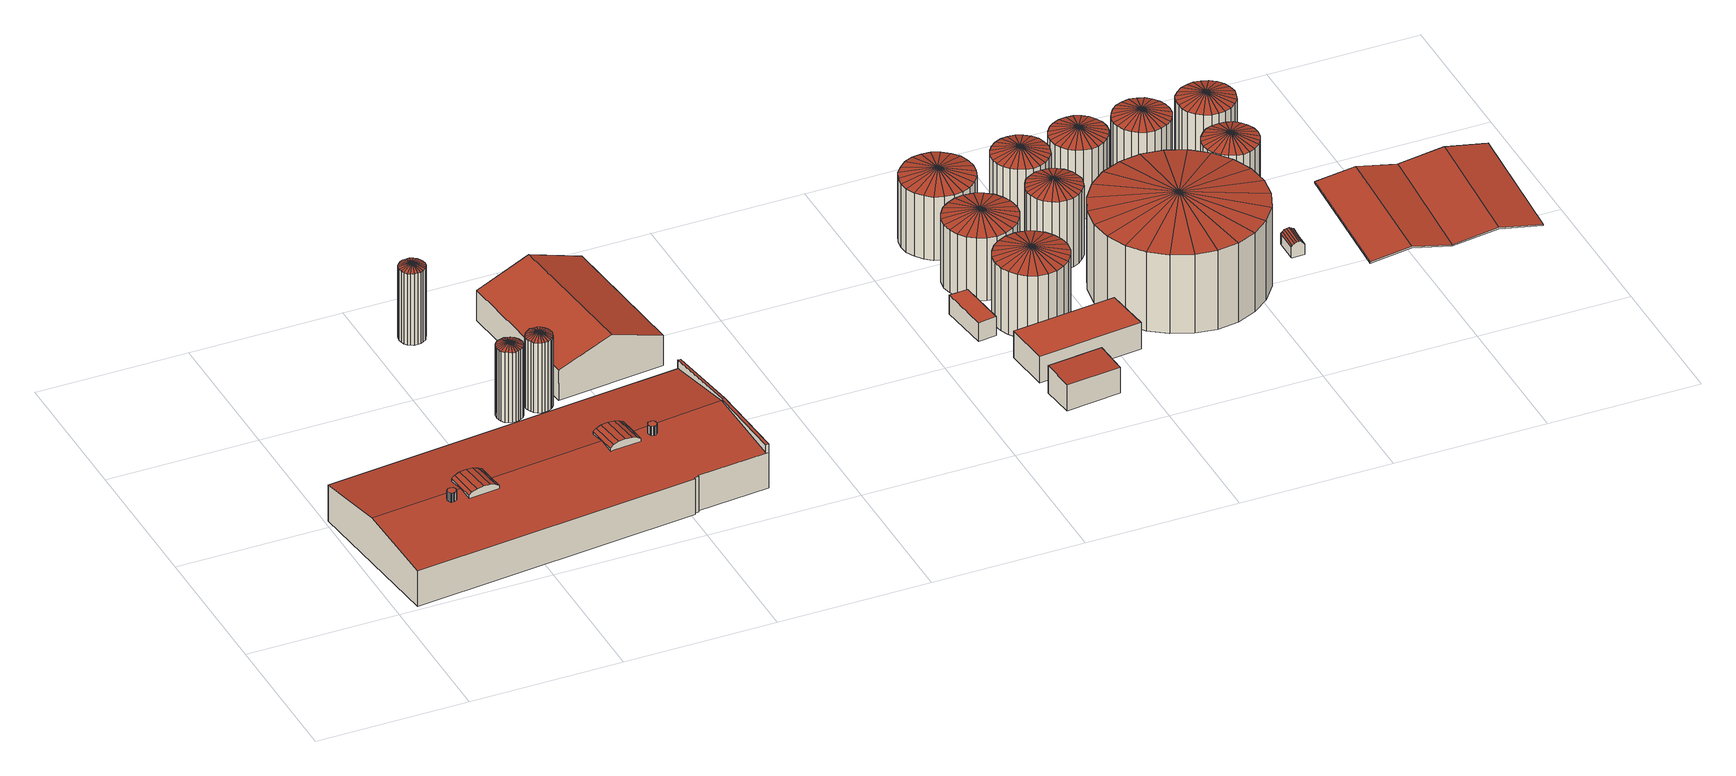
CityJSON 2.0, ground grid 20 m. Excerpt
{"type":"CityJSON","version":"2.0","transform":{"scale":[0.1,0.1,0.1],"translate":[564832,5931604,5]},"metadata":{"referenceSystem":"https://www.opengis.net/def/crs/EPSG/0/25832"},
"CityObjects":{
"building1":{"type":"Building","attributes":{"Grundfläche 2D":1005.86,"Grundhöhe NN":5.45},"children":["building1-1","building1-2","building1-3"],"geometry":[{"type":"Solid","lod":"3","boundaries":[[[[0,1,2,3,4]],[[5,6,2,1]],[[7,8,6,5]],[[9,10,8,7]],[[11,12,10,9]],[[13,14,11]],[[14,12,11]],[[15,12,14]],[[16,17,18,19,20]],[[21,22,18,17]],[[23,24,22,21]],[[25,26,24,23]],[[27,28,26,25]],[[29,30,27]],[[30,28,27]],[[31,28,30]],[[32,33,34,35,36,37,38,39,40,41,42,43,44,45,46,47,48,49,50]],[[51,52,53,46,45,54,55,56,41,40,39,57,58,59,50,49]],[[3,54,45,44,0,4]],[[0,44,43,42,13,11,9,7,5,1]],[[13,42,41,56,15,14]],[[6,8,10,12,15,56,55,54,3,2]],[[49,48,16,20,19,51]],[[27,25,23,21,17,16,48,47,29]],[[46,53,31,30,29,47]],[[22,24,26,28,31,53,52,51,19,18]],[[60,33,32,61]],[[62,34,33,60]],[[63,35,34,62]],[[64,36,35,63]],[[65,38,37,36,64]],[[66,67,57,39,38,65]],[[68,69,59,58,57,67]],[[69,61,32,50,59]],[[61,69,68,67,66,65,64,63,62,60]]]],"semantics":{"surfaces":[{"type":"RoofSurface"},{"type":"WallSurface"},{"type":"GroundSurface"}],"values":[[0,0,0,0,0,0,0,0,0,0,0,0,0,0,0,0,0,0,1,1,1,1,1,1,1,1,1,1,1,1,1,1,1,1,2]]}}]},
"building1-1":{"type":"BuildingInstallation","attributes":{"relationToConstruction":"outside"},"parents":["building1"],"geometry":[{"type":"MultiSurface","lod":"3","boundaries":[[[70,71,72,73]],[[74,75,71,70,76]],[[40,77,37,74,76,70,73,58]],[[74,37,38,75]],[[75,38,39,57,72,71]],[[72,57,58,73]]],"semantics":{"surfaces":[{"type":"RoofSurface"},{"type":"WallSurface"}],"values":[0,0,1,1,1,1]}}]},
"building1-2":{"type":"BuildingInstallation","attributes":{"relationToConstruction":"outside"},"parents":["building1"],"geometry":[{"type":"MultiSurface","lod":"3","boundaries":[[[78,79,80,81,82,83,84,85,86,87,88,89,90,91,92,93,94,95,96,97,98,99,100,101,102]],[[103,84,83,104]],[[105,85,84,103]],[[106,86,85,105]],[[107,87,86,106]],[[108,88,87,107]],[[109,89,88,108]],[[110,90,89,109]],[[111,91,90,110]],[[112,92,91,111]],[[113,93,92,112]],[[114,94,93,113]],[[115,95,94,114]],[[116,96,95,115]],[[117,97,96,116]],[[118,98,97,117]],[[119,99,98,118]],[[120,100,99,119]],[[121,101,100,120]],[[122,102,101,121]],[[123,78,102,122]],[[124,79,78,123]],[[125,80,79,124]],[[126,81,80,125]],[[127,82,81,126]],[[104,83,82,127]]],"semantics":{"surfaces":[{"type":"RoofSurface"},{"type":"WallSurface"}],"values":[0,1,1,1,1,1,1,1,1,1,1,1,1,1,1,1,1,1,1,1,1,1,1,1,1,1]}}]},
"building1-3":{"type":"BuildingInstallation","attributes":{"relationToConstruction":"outside"},"parents":["building1"],"geometry":[{"type":"MultiSurface","lod":"3","boundaries":[[[128,129,130,131,132,133,134,135,136,137,138,139,140,141,142,143,144,145,146,147,148,149,150,151,152]],[[153,133,132,154]],[[155,131,130,156]],[[154,132,131,155]],[[157,134,133,153]],[[158,135,134,157]],[[159,136,135,158]],[[160,137,136,159]],[[161,138,137,160]],[[162,139,138,161]],[[163,140,139,162]],[[164,141,140,163]],[[165,142,141,164]],[[166,143,142,165]],[[167,144,143,166]],[[168,145,144,167]],[[169,146,145,168]],[[170,147,146,169]],[[171,148,147,170]],[[172,149,148,171]],[[173,150,149,172]],[[174,151,150,173]],[[175,152,151,174]],[[176,128,152,175]],[[177,129,128,176]],[[156,130,129,177]]],"semantics":{"surfaces":[{"type":"RoofSurface"},{"type":"WallSurface"}],"values":[0,1,1,1,1,1,1,1,1,1,1,1,1,1,1,1,1,1,1,1,1,1,1,1,1,1]}}]},
"building2":{"type":"Building","attributes":{"Grundfläche 2D":8.77,"Grundhöhe NN":5.29},"geometry":[{"type":"Solid","lod":"3","boundaries":[[[[178,179,180]],[[180,179,181]],[[182,179,178]],[[183,179,182]],[[184,179,183]],[[185,179,184]],[[186,179,185]],[[187,179,186]],[[188,179,187]],[[189,179,188]],[[190,179,189]],[[191,179,190]],[[192,179,191]],[[193,179,192]],[[194,179,193]],[[195,179,194]],[[196,179,195]],[[197,179,196]],[[198,179,197]],[[199,179,198]],[[200,179,199]],[[201,179,200]],[[202,179,201]],[[181,179,202]],[[180,203,204,178]],[[178,204,205,182]],[[182,205,206,183]],[[183,206,207,184]],[[184,207,208,185]],[[185,208,209,186]],[[186,209,210,187]],[[187,210,211,188]],[[188,211,212,189]],[[189,212,213,190]],[[190,213,214,191]],[[191,214,215,192]],[[192,215,216,193]],[[193,216,217,194]],[[194,217,218,195]],[[195,218,219,196]],[[196,219,220,197]],[[197,220,221,198]],[[181,222,203,180]],[[198,221,223,199]],[[199,223,224,200]],[[200,224,225,201]],[[201,225,226,202]],[[202,226,222,181]],[[221,220,219,218,217,216,215,214,213,212,211,210,209,208,207,206,205,204,203,222,226,225,224,223]]]],"semantics":{"surfaces":[{"type":"RoofSurface"},{"type":"WallSurface"},{"type":"GroundSurface"}],"values":[[0,0,0,0,0,0,0,0,0,0,0,0,0,0,0,0,0,0,0,0,0,0,0,0,1,1,1,1,1,1,1,1,1,1,1,1,1,1,1,1,1,1,1,1,1,1,1,1,2]]}}]},
"building3":{"type":"Building","attributes":{"Grundfläche 2D":8.77,"Grundhöhe NN":5.19},"geometry":[{"type":"Solid","lod":"3","boundaries":[[[[227,228,229]],[[229,228,230]],[[231,228,227]],[[232,228,231]],[[233,228,232]],[[234,228,233]],[[235,228,234]],[[236,228,235]],[[237,228,236]],[[238,228,237]],[[239,228,238]],[[240,228,239]],[[241,228,240]],[[242,228,241]],[[243,228,242]],[[244,228,243]],[[245,228,244]],[[246,228,245]],[[247,228,246]],[[248,228,247]],[[249,228,248]],[[250,228,249]],[[251,228,250]],[[230,228,251]],[[229,252,253,227]],[[227,253,254,231]],[[231,254,255,232]],[[232,255,256,233]],[[233,256,257,234]],[[234,257,258,235]],[[235,258,259,236]],[[236,259,260,237]],[[237,260,261,238]],[[238,261,262,239]],[[239,262,263,240]],[[240,263,264,241]],[[241,264,265,242]],[[242,265,266,243]],[[243,266,267,244]],[[244,267,268,245]],[[245,268,269,246]],[[246,269,270,247]],[[247,270,271,248]],[[230,272,252,229]],[[248,271,273,249]],[[249,273,274,250]],[[250,274,275,251]],[[251,275,272,230]],[[268,267,266,265,264,263,262,261,260,259,258,257,256,255,254,253,252,272,275,274,273,271,270,269]]]],"semantics":{"surfaces":[{"type":"RoofSurface"},{"type":"WallSurface"},{"type":"GroundSurface"}],"values":[[0,0,0,0,0,0,0,0,0,0,0,0,0,0,0,0,0,0,0,0,0,0,0,0,1,1,1,1,1,1,1,1,1,1,1,1,1,1,1,1,1,1,1,1,1,1,1,1,2]]}}]},
"building4":{"type":"Building","attributes":{"Grundfläche 2D":8.77,"Grundhöhe NN":5.29},"geometry":[{"type":"Solid","lod":"3","boundaries":[[[[276,277,278]],[[278,277,279]],[[280,277,276]],[[281,277,280]],[[282,277,281]],[[283,277,282]],[[284,277,283]],[[285,277,284]],[[286,277,285]],[[287,277,286]],[[288,277,287]],[[289,277,288]],[[290,277,289]],[[291,277,290]],[[292,277,291]],[[293,277,292]],[[294,277,293]],[[295,277,294]],[[296,277,295]],[[297,277,296]],[[298,277,297]],[[299,277,298]],[[300,277,299]],[[279,277,300]],[[278,301,302,276]],[[276,302,303,280]],[[280,303,304,281]],[[281,304,305,282]],[[282,305,306,283]],[[283,306,307,284]],[[284,307,308,285]],[[285,308,309,286]],[[286,309,310,287]],[[287,310,311,288]],[[288,311,312,289]],[[289,312,313,290]],[[290,313,314,291]],[[291,314,315,292]],[[292,315,316,293]],[[293,316,317,294]],[[294,317,318,295]],[[295,318,319,296]],[[296,319,320,297]],[[279,321,301,278]],[[297,320,322,298]],[[298,322,323,299]],[[299,323,324,300]],[[300,324,321,279]],[[317,316,315,314,313,312,311,310,309,308,307,306,305,304,303,302,301,321,324,323,322,320,319,318]]]],"semantics":{"surfaces":[{"type":"RoofSurface"},{"type":"WallSurface"},{"type":"GroundSurface"}],"values":[[0,0,0,0,0,0,0,0,0,0,0,0,0,0,0,0,0,0,0,0,0,0,0,0,1,1,1,1,1,1,1,1,1,1,1,1,1,1,1,1,1,1,1,1,1,1,1,1,2]]}}]},
"building5":{"type":"Building","attributes":{"Grundfläche 2D":276.28,"Grundhöhe NN":5.29},"geometry":[{"type":"Solid","lod":"3","boundaries":[[[[325,326,327,328]],[[329,330,327,326]],[[331,325,328,332]],[[333,329,326,325,331]],[[334,330,329,333]],[[334,332,328,327,330]],[[334,333,331,332]]]],"semantics":{"surfaces":[{"type":"RoofSurface"},{"type":"WallSurface"},{"type":"GroundSurface"}],"values":[[0,0,1,1,1,1,2]]}}]},
"building6":{"type":"Building","attributes":{"Grundfläche 2D":16.4,"Grundhöhe NN":5.57},"geometry":[{"type":"Solid","lod":"3","boundaries":[[[[335,336,337,338]],[[338,339,340,335]],[[335,340,341,336]],[[336,341,342,337]],[[337,342,339,338]],[[339,342,341,340]]]],"semantics":{"surfaces":[{"type":"RoofSurface"},{"type":"WallSurface"},{"type":"GroundSurface"}],"values":[[0,1,1,1,1,2]]}}]},
"building7":{"type":"Building","attributes":{"Grundfläche 2D":32.62,"Grundhöhe NN":5.54},"geometry":[{"type":"Solid","lod":"3","boundaries":[[[[343,344,345,346]],[[346,347,348,343]],[[343,348,349,344]],[[344,349,350,345]],[[345,350,347,346]],[[347,350,349,348]]]],"semantics":{"surfaces":[{"type":"RoofSurface"},{"type":"WallSurface"},{"type":"GroundSurface"}],"values":[[0,1,1,1,1,2]]}}]},
"building8":{"type":"Building","attributes":{"Grundfläche 2D":84.61,"Grundhöhe NN":5.61},"geometry":[{"type":"Solid","lod":"3","boundaries":[[[[351,352,353,354]],[[354,355,356,351]],[[351,356,357,352]],[[352,357,358,353]],[[353,358,355,354]],[[355,358,357,356]]]],"semantics":{"surfaces":[{"type":"RoofSurface"},{"type":"WallSurface"},{"type":"GroundSurface"}],"values":[[0,1,1,1,1,2]]}}]},
"building9":{"type":"Building","attributes":{"Grundfläche 2D":68.83,"Grundhöhe NN":5.59},"geometry":[{"type":"Solid","lod":"3","boundaries":[[[[359,360,361]],[[361,360,362]],[[363,360,359]],[[364,360,363]],[[365,360,364]],[[366,360,365]],[[367,360,366]],[[368,360,367]],[[369,360,368]],[[370,360,369]],[[371,360,370]],[[372,360,371]],[[373,360,372]],[[374,360,373]],[[375,360,374]],[[376,360,375]],[[377,360,376]],[[378,360,377]],[[379,360,378]],[[380,360,379]],[[381,360,380]],[[382,360,381]],[[383,360,382]],[[362,360,383]],[[361,384,385,359]],[[359,385,386,363]],[[363,386,387,364]],[[364,387,388,365]],[[365,388,389,366]],[[366,389,390,367]],[[367,390,391,368]],[[368,391,392,369]],[[369,392,393,370]],[[370,393,394,371]],[[371,394,395,372]],[[372,395,396,373]],[[373,396,397,374]],[[374,397,398,375]],[[375,398,399,376]],[[376,399,400,377]],[[377,400,401,378]],[[378,401,402,379]],[[379,402,403,380]],[[380,403,404,381]],[[381,404,405,382]],[[382,405,406,383]],[[362,407,384,361]],[[383,406,407,362]],[[404,403,402,401,400,399,398,397,396,395,394,393,392,391,390,389,388,387,386,385,384,407,406,405]]]],"semantics":{"surfaces":[{"type":"RoofSurface"},{"type":"WallSurface"},{"type":"GroundSurface"}],"values":[[0,0,0,0,0,0,0,0,0,0,0,0,0,0,0,0,0,0,0,0,0,0,0,0,1,1,1,1,1,1,1,1,1,1,1,1,1,1,1,1,1,1,1,1,1,1,1,1,2]]}}]},
"building10":{"type":"Building","attributes":{"Grundfläche 2D":68.82,"Grundhöhe NN":5.59},"geometry":[{"type":"Solid","lod":"3","boundaries":[[[[408,409,410]],[[410,409,411]],[[412,409,408]],[[413,409,412]],[[414,409,413]],[[415,409,414]],[[416,409,415]],[[417,409,416]],[[418,409,417]],[[419,409,418]],[[420,409,419]],[[421,409,420]],[[422,409,421]],[[423,409,422]],[[424,409,423]],[[425,409,424]],[[426,409,425]],[[427,409,426]],[[428,409,427]],[[429,409,428]],[[430,409,429]],[[431,409,430]],[[432,409,431]],[[411,409,432]],[[410,433,434,408]],[[408,434,435,412]],[[412,435,436,413]],[[413,436,437,414]],[[414,437,438,415]],[[415,438,439,416]],[[416,439,440,417]],[[417,440,441,418]],[[418,441,442,419]],[[419,442,443,420]],[[420,443,444,421]],[[421,444,445,422]],[[422,445,446,423]],[[423,446,447,424]],[[424,447,448,425]],[[425,448,449,426]],[[426,449,450,427]],[[427,450,451,428]],[[428,451,452,429]],[[429,452,453,430]],[[430,453,454,431]],[[431,454,455,432]],[[411,456,433,410]],[[432,455,456,411]],[[453,452,451,450,449,448,447,446,445,444,443,442,441,440,439,438,437,436,435,434,433,456,455,454]]]],"semantics":{"surfaces":[{"type":"RoofSurface"},{"type":"WallSurface"},{"type":"GroundSurface"}],"values":[[0,0,0,0,0,0,0,0,0,0,0,0,0,0,0,0,0,0,0,0,0,0,0,0,1,1,1,1,1,1,1,1,1,1,1,1,1,1,1,1,1,1,1,1,1,1,1,1,2]]}}]},
"building11":{"type":"Building","attributes":{"Grundfläche 2D":68.82,"Grundhöhe NN":5.51},"geometry":[{"type":"Solid","lod":"3","boundaries":[[[[457,458,459]],[[459,458,460]],[[461,458,457]],[[462,458,461]],[[463,458,462]],[[464,458,463]],[[465,458,464]],[[466,458,465]],[[467,458,466]],[[468,458,467]],[[469,458,468]],[[470,458,469]],[[471,458,470]],[[472,458,471]],[[473,458,472]],[[474,458,473]],[[475,458,474]],[[476,458,475]],[[477,458,476]],[[478,458,477]],[[479,458,478]],[[480,458,479]],[[481,458,480]],[[460,458,481]],[[459,482,483,457]],[[457,483,484,461]],[[461,484,485,462]],[[462,485,486,463]],[[463,486,487,464]],[[464,487,488,465]],[[465,488,489,466]],[[466,489,490,467]],[[467,490,491,468]],[[468,491,492,469]],[[469,492,493,470]],[[470,493,494,471]],[[471,494,495,472]],[[472,495,496,473]],[[473,496,497,474]],[[474,497,498,475]],[[475,498,499,476]],[[476,499,500,477]],[[477,500,501,478]],[[478,501,502,479]],[[479,502,503,480]],[[480,503,504,481]],[[460,505,482,459]],[[481,504,505,460]],[[492,491,490,489,488,487,486,485,484,483,482,505,504,503,502,501,500,499,498,497,496,495,494,493]]]],"semantics":{"surfaces":[{"type":"RoofSurface"},{"type":"WallSurface"},{"type":"GroundSurface"}],"values":[[0,0,0,0,0,0,0,0,0,0,0,0,0,0,0,0,0,0,0,0,0,0,0,0,1,1,1,1,1,1,1,1,1,1,1,1,1,1,1,1,1,1,1,1,1,1,1,1,2]]}}]},
"building12":{"type":"Building","attributes":{"Grundfläche 2D":38.98,"Grundhöhe NN":5.75},"geometry":[{"type":"Solid","lod":"3","boundaries":[[[[506,507,508]],[[508,507,509]],[[510,507,506]],[[511,507,510]],[[512,507,511]],[[513,507,512]],[[514,507,513]],[[515,507,514]],[[516,507,515]],[[517,507,516]],[[518,507,517]],[[519,507,518]],[[520,507,519]],[[521,507,520]],[[522,507,521]],[[523,507,522]],[[524,507,523]],[[525,507,524]],[[526,507,525]],[[527,507,526]],[[528,507,527]],[[529,507,528]],[[530,507,529]],[[509,507,530]],[[508,531,532,506]],[[506,532,533,510]],[[510,533,534,511]],[[511,534,535,512]],[[512,535,536,513]],[[513,536,537,514]],[[514,537,538,515]],[[515,538,539,516]],[[516,539,540,517]],[[517,540,541,518]],[[518,541,542,519]],[[519,542,543,520]],[[520,543,544,521]],[[521,544,545,522]],[[522,545,546,523]],[[523,546,547,524]],[[524,547,548,525]],[[525,548,549,526]],[[509,550,531,508]],[[526,549,551,527]],[[527,551,552,528]],[[528,552,553,529]],[[529,553,554,530]],[[530,554,550,509]],[[546,545,544,543,542,541,540,539,538,537,536,535,534,533,532,531,550,554,553,552,551,549,548,547]]]],"semantics":{"surfaces":[{"type":"RoofSurface"},{"type":"WallSurface"},{"type":"GroundSurface"}],"values":[[0,0,0,0,0,0,0,0,0,0,0,0,0,0,0,0,0,0,0,0,0,0,0,0,1,1,1,1,1,1,1,1,1,1,1,1,1,1,1,1,1,1,1,1,1,1,1,1,2]]}}]},
"building13":{"type":"Building","attributes":{"Grundfläche 2D":41.27,"Grundhöhe NN":5.68},"geometry":[{"type":"Solid","lod":"3","boundaries":[[[[555,556,557]],[[557,556,558]],[[559,556,555]],[[560,556,559]],[[561,556,560]],[[562,556,561]],[[563,556,562]],[[564,556,563]],[[565,556,564]],[[566,556,565]],[[567,556,566]],[[568,556,567]],[[569,556,568]],[[570,556,569]],[[571,556,570]],[[572,556,571]],[[573,556,572]],[[574,556,573]],[[575,556,574]],[[576,556,575]],[[577,556,576]],[[578,556,577]],[[579,556,578]],[[558,556,579]],[[557,580,581,555]],[[555,581,582,559]],[[559,582,583,560]],[[560,583,584,561]],[[561,584,585,562]],[[562,585,586,563]],[[563,586,587,564]],[[564,587,588,565]],[[565,588,589,566]],[[566,589,590,567]],[[567,590,591,568]],[[568,591,592,569]],[[569,592,593,570]],[[570,593,594,571]],[[571,594,595,572]],[[572,595,596,573]],[[573,596,597,574]],[[574,597,598,575]],[[558,599,580,557]],[[575,598,600,576]],[[576,600,601,577]],[[577,601,602,578]],[[578,602,603,579]],[[579,603,599,558]],[[592,591,590,589,588,587,586,585,584,583,582,581,580,599,603,602,601,600,598,597,596,595,594,593]]]],"semantics":{"surfaces":[{"type":"RoofSurface"},{"type":"WallSurface"},{"type":"GroundSurface"}],"values":[[0,0,0,0,0,0,0,0,0,0,0,0,0,0,0,0,0,0,0,0,0,0,0,0,1,1,1,1,1,1,1,1,1,1,1,1,1,1,1,1,1,1,1,1,1,1,1,1,2]]}}]},
"building14":{"type":"Building","attributes":{"Grundfläche 2D":377.62,"Grundhöhe NN":5.69},"geometry":[{"type":"Solid","lod":"3","boundaries":[[[[604,605,606]],[[606,605,607]],[[608,605,604]],[[609,605,608]],[[610,605,609]],[[611,605,610]],[[612,605,611]],[[613,605,612]],[[614,605,613]],[[615,605,614]],[[616,605,615]],[[617,605,616]],[[618,605,617]],[[619,605,618]],[[620,605,619]],[[621,605,620]],[[622,605,621]],[[623,605,622]],[[624,605,623]],[[625,605,624]],[[626,605,625]],[[627,605,626]],[[628,605,627]],[[607,605,628]],[[606,629,630,604]],[[604,630,631,608]],[[608,631,632,609]],[[609,632,633,610]],[[610,633,634,611]],[[611,634,635,612]],[[612,635,636,613]],[[613,636,637,614]],[[614,637,638,615]],[[615,638,639,616]],[[616,639,640,617]],[[617,640,641,618]],[[618,641,642,619]],[[619,642,643,620]],[[620,643,644,621]],[[621,644,645,622]],[[622,645,646,623]],[[623,646,647,624]],[[624,647,648,625]],[[607,649,629,606]],[[625,648,650,626]],[[626,650,651,627]],[[627,651,652,628]],[[628,652,649,607]],[[648,647,646,645,644,643,642,641,640,639,638,637,636,635,634,633,632,631,630,629,649,652,651,650]]]],"semantics":{"surfaces":[{"type":"RoofSurface"},{"type":"WallSurface"},{"type":"GroundSurface"}],"values":[[0,0,0,0,0,0,0,0,0,0,0,0,0,0,0,0,0,0,0,0,0,0,0,0,1,1,1,1,1,1,1,1,1,1,1,1,1,1,1,1,1,1,1,1,1,1,1,1,2]]}}]},
"building15":{"type":"Building","attributes":{"Grundfläche 2D":41.27,"Grundhöhe NN":5.74},"geometry":[{"type":"Solid","lod":"3","boundaries":[[[[653,654,655]],[[655,654,656]],[[657,654,653]],[[658,654,657]],[[659,654,658]],[[660,654,659]],[[661,654,660]],[[662,654,661]],[[663,654,662]],[[664,654,663]],[[665,654,664]],[[666,654,665]],[[667,654,666]],[[668,654,667]],[[669,654,668]],[[670,654,669]],[[671,654,670]],[[672,654,671]],[[673,654,672]],[[674,654,673]],[[675,654,674]],[[676,654,675]],[[677,654,676]],[[656,654,677]],[[655,678,679,653]],[[653,679,680,657]],[[657,680,681,658]],[[658,681,682,659]],[[659,682,683,660]],[[660,683,684,661]],[[661,684,685,662]],[[662,685,686,663]],[[663,686,687,664]],[[664,687,688,665]],[[665,688,689,666]],[[666,689,690,667]],[[667,690,691,668]],[[668,691,692,669]],[[669,692,693,670]],[[670,693,694,671]],[[671,694,695,672]],[[672,695,696,673]],[[656,697,678,655]],[[673,696,698,674]],[[674,698,699,675]],[[675,699,700,676]],[[676,700,701,677]],[[677,701,697,656]],[[690,689,688,687,686,685,684,683,682,681,680,679,678,697,701,700,699,698,696,695,694,693,692,691]]]],"semantics":{"surfaces":[{"type":"RoofSurface"},{"type":"WallSurface"},{"type":"GroundSurface"}],"values":[[0,0,0,0,0,0,0,0,0,0,0,0,0,0,0,0,0,0,0,0,0,0,0,0,1,1,1,1,1,1,1,1,1,1,1,1,1,1,1,1,1,1,1,1,1,1,1,1,2]]}}]},
"building16":{"type":"Building","attributes":{"Grundfläche 2D":41.27,"Grundhöhe NN":5.68},"geometry":[{"type":"Solid","lod":"3","boundaries":[[[[702,703,704]],[[704,703,705]],[[706,703,702]],[[707,703,706]],[[708,703,707]],[[709,703,708]],[[710,703,709]],[[711,703,710]],[[712,703,711]],[[713,703,712]],[[714,703,713]],[[715,703,714]],[[716,703,715]],[[717,703,716]],[[718,703,717]],[[719,703,718]],[[720,703,719]],[[721,703,720]],[[722,703,721]],[[723,703,722]],[[724,703,723]],[[725,703,724]],[[726,703,725]],[[705,703,726]],[[704,727,728,702]],[[702,728,729,706]],[[706,729,730,707]],[[707,730,731,708]],[[708,731,732,709]],[[709,732,733,710]],[[710,733,734,711]],[[711,734,735,712]],[[712,735,736,713]],[[713,736,737,714]],[[714,737,738,715]],[[715,738,739,716]],[[716,739,740,717]],[[717,740,741,718]],[[718,741,742,719]],[[719,742,743,720]],[[720,743,744,721]],[[721,744,745,722]],[[705,746,727,704]],[[722,745,747,723]],[[723,747,748,724]],[[724,748,749,725]],[[725,749,750,726]],[[726,750,746,705]],[[737,736,735,734,733,732,731,730,729,728,727,746,750,749,748,747,745,744,743,742,741,740,739,738]]]],"semantics":{"surfaces":[{"type":"RoofSurface"},{"type":"WallSurface"},{"type":"GroundSurface"}],"values":[[0,0,0,0,0,0,0,0,0,0,0,0,0,0,0,0,0,0,0,0,0,0,0,0,1,1,1,1,1,1,1,1,1,1,1,1,1,1,1,1,1,1,1,1,1,1,1,1,2]]}}]},
"building17":{"type":"Building","attributes":{"Grundfläche 2D":5.27,"Grundhöhe NN":5.7},"geometry":[{"type":"Solid","lod":"3","boundaries":[[[[751,752,753,754]],[[755,756,753,752]],[[757,758,756,755]],[[759,760,758,757]],[[761,762,760,759]],[[763,764,762,761]],[[765,766,764,763]],[[767,751,754,768]],[[769,770,771,772,773,774,765,763,761,759,757,755,752,751,767]],[[775,766,765,774]],[[768,754,753,756,758,760,762,764,766,775,776,777]],[[777,776,775,774,773,772,771,770,769,767,768]]]],"semantics":{"surfaces":[{"type":"RoofSurface"},{"type":"WallSurface"},{"type":"GroundSurface"}],"values":[[0,0,0,0,0,0,0,1,1,1,1,2]]}}]},
"building18":{"type":"Building","attributes":{"Grundfläche 2D":39.23,"Grundhöhe NN":5.56},"geometry":[{"type":"Solid","lod":"3","boundaries":[[[[778,779,780]],[[780,779,781]],[[782,779,778]],[[783,779,782]],[[784,779,783]],[[785,779,784]],[[786,779,785]],[[787,779,786]],[[788,779,787]],[[789,779,788]],[[790,779,789]],[[791,779,790]],[[792,779,791]],[[793,779,792]],[[794,779,793]],[[795,779,794]],[[796,779,795]],[[797,779,796]],[[798,779,797]],[[799,779,798]],[[800,779,799]],[[801,779,800]],[[802,779,801]],[[781,779,802]],[[780,803,804,778]],[[778,804,805,782]],[[782,805,806,783]],[[783,806,807,784]],[[784,807,808,785]],[[785,808,809,786]],[[786,809,810,787]],[[787,810,811,788]],[[788,811,812,789]],[[789,812,813,790]],[[790,813,814,791]],[[791,814,815,792]],[[792,815,816,793]],[[793,816,817,794]],[[794,817,818,795]],[[795,818,819,796]],[[796,819,820,797]],[[797,820,821,798]],[[798,821,822,799]],[[799,822,823,800]],[[781,824,803,780]],[[800,823,825,801]],[[801,825,826,802]],[[802,826,824,781]],[[816,815,814,813,812,811,810,809,808,807,806,805,804,803,824,826,825,823,822,821,820,819,818,817]]]],"semantics":{"surfaces":[{"type":"RoofSurface"},{"type":"WallSurface"},{"type":"GroundSurface"}],"values":[[0,0,0,0,0,0,0,0,0,0,0,0,0,0,0,0,0,0,0,0,0,0,0,0,1,1,1,1,1,1,1,1,1,1,1,1,1,1,1,1,1,1,1,1,1,1,1,1,2]]}}]},
"building19":{"type":"Building","attributes":{"Grundfläche 2D":41.27,"Grundhöhe NN":5.65},"geometry":[{"type":"Solid","lod":"3","boundaries":[[[[827,828,829]],[[830,827,829]],[[828,831,829]],[[831,832,829]],[[832,833,829]],[[833,834,829]],[[834,835,829]],[[835,836,829]],[[836,837,829]],[[837,838,829]],[[838,839,829]],[[839,840,829]],[[840,841,829]],[[841,842,829]],[[842,843,829]],[[843,844,829]],[[844,845,829]],[[845,846,829]],[[846,847,829]],[[847,848,829]],[[848,849,829]],[[849,850,829]],[[850,851,829]],[[851,830,829]],[[852,828,827,853]],[[854,831,828,852]],[[855,832,831,854]],[[856,833,832,855]],[[857,834,833,856]],[[858,835,834,857]],[[859,836,835,858]],[[860,837,836,859]],[[861,838,837,860]],[[862,839,838,861]],[[863,840,839,862]],[[864,841,840,863]],[[865,842,841,864]],[[866,843,842,865]],[[867,844,843,866]],[[868,845,844,867]],[[869,846,845,868]],[[870,847,846,869]],[[853,827,830,871]],[[872,848,847,870]],[[873,849,848,872]],[[874,850,849,873]],[[875,851,850,874]],[[871,830,851,875]],[[861,860,859,858,857,856,855,854,852,853,871,875,874,873,872,870,869,868,867,866,865,864,863,862]]]],"semantics":{"surfaces":[{"type":"RoofSurface"},{"type":"WallSurface"},{"type":"GroundSurface"}],"values":[[0,0,0,0,0,0,0,0,0,0,0,0,0,0,0,0,0,0,0,0,0,0,0,0,1,1,1,1,1,1,1,1,1,1,1,1,1,1,1,1,1,1,1,1,1,1,1,1,2]]}}]},
"building20":{"type":"Building","attributes":{"Grundfläche 2D":396.51,"Grundhöhe NN":12.68},"geometry":[{"type":"Solid","lod":"3","boundaries":[[[[876,877,878,879]],[[880,881,877,876]],[[882,883,881,880]],[[884,885,883,882]],[[879,886,887,888,889,890,884,882,880,876]],[[884,890,891,885]],[[885,891,892,893,894,895,878,877,881,883]],[[878,895,886,879]],[[886,895,894,887]],[[887,894,893,888]],[[888,893,892,889]],[[889,892,891,890]]]],"semantics":{"surfaces":[{"type":"RoofSurface"},{"type":"WallSurface"},{"type":"GroundSurface"}],"values":[[0,0,0,0,1,1,1,1,2,2,2,2]]}}]}
},
"vertices":[
[329,119,72],[333,120,75],[329,160,75],[325,160,72],[327,140,72],[340,120,78],[335,161,78],[349,121,79],[344,161,79],[358,122,78],[353,162,78],[365,123,75],[361,163,75],[370,123,72],[368,144,72],[366,164,72],[136,99,72],[140,100,75],[136,140,75],[132,140,72],[134,119,72],[147,100,78],[142,141,78],[156,101,79],[151,141,79],[165,102,78],[160,142,78],[172,103,75],[168,143,75],[177,103,72],[175,124,72],[173,144,72],[25,2,56],[403,41,56],[403,43,56],[409,44,56],[409,46,56],[501,55,56],[505,55,56],[495,158,70],[491,158,70],[368,144,70],[370,123,68],[333,120,68],[329,119,68],[327,140,70],[175,124,70],[177,103,68],[136,99,68],[134,119,70],[14,107,70],[132,140,68],[136,140,68],[173,144,68],[325,160,68],[329,160,68],[366,164,68],[484,259,56],[480,259,56],[3,209,56],[403,41,5],[25,2,5],[403,43,5],[409,44,5],[409,46,5],[505,55,5],[495,158,5],[484,259,5],[480,259,5],[3,209,5],
[491,158,73],[495,158,73],[484,259,68],[480,259,68],[501,55,68],[505,55,68],[491,154,73],[491,154,70],
[121,109,81],[120,110,81],[119,110,81],[117,111,81],[116,111,81],[114,111,81],[113,110,81],[112,109,81],[111,108,81],[111,107,81],[110,105,81],[110,104,81],[111,103,81],[112,101,81],[113,100,81],[114,100,81],[116,100,81],[117,100,81],[118,100,81],[120,101,81],[121,102,81],[121,103,81],[122,104,81],[122,106,81],[122,107,81],[113,110,70],[114,111,70],[112,109,69],[111,108,69],[111,107,69],[110,105,69],[110,104,69],[111,103,68],[112,101,68],[113,100,68],[114,100,68],[116,100,68],[117,100,68],[118,100,68],[120,101,68],[121,102,68],[121,103,68],[122,104,69],[122,106,69],[122,107,69],[121,109,69],[120,110,69],[119,110,69],[117,111,70],[116,111,70],
[394,138,81],[393,138,81],[391,139,81],[390,139,81],[388,139,81],[387,139,81],[386,138,81],[385,137,81],[384,135,81],[384,134,81],[384,133,81],[385,131,81],[385,130,81],[386,129,81],[388,128,81],[389,128,81],[390,128,81],[392,128,81],[393,129,81],[394,130,81],[395,131,81],[395,132,81],[395,134,81],[395,135,81],[395,136,81],[387,139,69],[388,139,69],[390,139,69],[391,139,69],[386,138,69],[385,137,69],[384,135,69],[384,134,69],[384,133,69],[385,131,68],[385,130,68],[386,129,68],[388,128,68],[389,128,68],[390,128,68],[392,128,68],[393,129,68],[394,130,68],[395,131,68],[395,132,68],[395,134,69],[395,135,69],[395,136,69],[394,138,69],[393,138,69],
[306,316,103],[291,324,109],[303,312,103],[299,310,103],[307,320,103],[308,324,103],[307,328,103],[306,332,103],[303,336,103],[299,339,103],[295,340,103],[291,341,103],[287,340,103],[283,339,103],[279,336,103],[276,332,103],[275,328,103],[274,324,103],[275,320,103],[276,316,103],[279,312,103],[283,310,103],[287,308,103],[291,307,103],[295,308,103],[303,312,3],[306,316,3],[307,320,3],[308,324,3],[307,328,3],[306,332,3],[303,336,3],[299,339,3],[295,340,3],[291,341,3],[287,340,3],[283,339,3],[279,336,3],[276,332,3],[275,328,3],[274,324,3],[275,320,3],[276,316,3],[279,312,3],[299,310,3],[283,310,3],[287,308,3],[291,307,3],[295,308,3],
[266,508,104],[254,520,110],[262,506,104],[258,504,104],[268,512,104],[270,516,104],[271,520,104],[270,525,104],[268,529,104],[266,532,104],[262,535,104],[258,537,104],[254,537,104],[249,537,104],[245,535,104],[242,532,104],[239,529,104],[238,525,104],[237,520,104],[238,516,104],[239,512,104],[242,508,104],[245,506,104],[249,504,104],[254,504,104],[262,506,2],[266,508,2],[268,512,2],[270,516,2],[271,520,2],[270,525,2],[268,529,2],[266,532,2],[262,535,2],[258,537,2],[254,537,2],[249,537,2],[245,535,2],[242,532,2],[239,529,2],[238,525,2],[237,520,2],[238,516,2],[239,512,2],[242,508,2],[258,504,2],[245,506,2],[249,504,2],[254,504,2],
[319,316,103],[331,328,109],[317,320,103],[315,324,103],[323,314,103],[327,312,103],[331,312,103],[336,312,103],[340,314,103],[343,316,103],[346,320,103],[347,324,103],[348,328,103],[347,333,103],[346,337,103],[343,340,103],[340,343,103],[336,345,103],[331,345,103],[327,345,103],[323,343,103],[319,340,103],[317,337,103],[315,333,103],[314,328,103],[317,320,3],[319,316,3],[323,314,3],[327,312,3],[331,312,3],[336,312,3],[340,314,3],[343,316,3],[346,320,3],[347,324,3],[348,328,3],[347,333,3],[346,337,3],[343,340,3],[340,343,3],[336,345,3],[331,345,3],[327,345,3],[323,343,3],[319,340,3],[315,324,3],[317,337,3],[315,333,3],[314,328,3],
[356,327,46],[428,334,73],[408,526,73],[337,519,46],[499,342,46],[480,533,46],[356,327,3],[337,519,3],[499,342,3],[480,533,3],
[881,232,33],[874,298,33],[849,296,33],[857,229,33],[857,229,6],[881,232,6],[874,298,6],[849,296,6],
[965,63,42],[961,107,44],[888,99,44],[893,55,42],[893,55,5],[965,63,5],[961,107,5],[888,99,5],
[1025,135,44],[1018,196,44],[881,182,44],[887,121,44],[887,121,6],[1025,135,6],[1018,196,6],[881,182,6],
[888,252,96],[936,252,107],[890,264,96],[895,275,96],[890,239,96],[895,228,96],[902,218,96],[912,211,96],[923,206,96],[936,204,96],[948,206,96],[959,211,96],[969,218,96],[976,228,96],[981,239,96],[983,252,96],[981,264,96],[976,275,96],[969,285,96],[959,292,96],[948,297,96],[936,299,96],[923,297,96],[912,292,96],[902,285,96],[890,264,6],[888,252,6],[890,239,6],[895,228,6],[902,218,6],[912,211,6],[923,206,6],[936,204,6],[948,206,6],[959,211,6],[969,218,6],[976,228,6],[981,239,6],[983,252,6],[981,264,6],[976,275,6],[969,285,6],[959,292,6],[948,297,6],[936,299,6],[923,297,6],[912,292,6],[902,285,6],[895,275,6],
[866,348,96],[913,348,107],[868,361,96],[873,372,96],[868,336,96],[873,325,96],[880,315,96],[890,308,96],[901,303,96],[913,301,96],[926,303,96],[937,308,96],[947,315,96],[954,325,96],[959,336,96],[961,348,96],[959,361,96],[954,372,96],[947,382,96],[937,389,96],[926,394,96],[913,396,96],[901,394,96],[890,389,96],[880,382,96],[868,361,6],[866,348,6],[868,336,6],[873,325,6],[880,315,6],[890,308,6],[901,303,6],[913,301,6],[926,303,6],[937,308,6],[947,315,6],[954,325,6],[959,336,6],[961,348,6],[959,361,6],[954,372,6],[947,382,6],[937,389,6],[926,394,6],[913,396,6],[901,394,6],[890,389,6],[880,382,6],[873,372,6],
[856,447,96],[903,447,107],[857,459,96],[862,471,96],[857,435,96],[862,424,96],[870,414,96],[879,406,96],[891,402,96],[903,400,96],[915,402,96],[926,406,96],[936,414,96],[944,424,96],[948,435,96],[950,447,96],[948,459,96],[944,471,96],[936,480,96],[926,488,96],[915,493,96],[903,494,96],[891,493,96],[879,488,96],[870,480,96],[857,459,5],[856,447,5],[857,435,5],[862,424,5],[870,414,5],[879,406,5],[891,402,5],[903,400,5],[915,402,5],[926,406,5],[936,414,5],[944,424,5],[948,435,5],[950,447,5],[948,459,5],[944,471,5],[936,480,5],[926,488,5],[915,493,5],[903,494,5],[891,493,5],[879,488,5],[870,480,5],[862,471,5],
[996,326,106],[1013,357,117],[988,332,106],[983,339,106],[1004,322,106],[1013,321,106],[1022,322,106],[1031,326,106],[1038,332,106],[1044,339,106],[1047,348,106],[1049,357,106],[1047,366,106],[1044,374,106],[1038,382,106],[1031,387,106],[1022,391,106],[1013,392,106],[1004,391,106],[996,387,106],[988,382,106],[983,374,106],[979,366,106],[978,357,106],[979,348,106],[988,332,8],[996,326,8],[1004,322,8],[1013,321,8],[1022,322,8],[1031,326,8],[1038,332,8],[1044,339,8],[1047,348,8],[1049,357,8],[1047,366,8],[1044,374,8],[1038,382,8],[1031,387,8],[1022,391,8],[1013,392,8],[1004,391,8],[996,387,8],[988,382,8],[983,339,8],[983,374,8],[979,366,8],[978,357,8],[979,348,8],
[1037,417,106],[1005,435,116],[1031,410,106],[1024,404,106],[1040,426,106],[1042,435,106],[1040,445,106],[1037,454,106],[1031,461,106],[1023,467,106],[1015,471,106],[1005,472,106],[996,471,106],[987,467,106],[979,461,106],[974,454,106],[970,445,106],[969,435,106],[970,426,106],[974,417,106],[980,410,106],[987,404,106],[996,400,106],[1005,399,106],[1015,400,106],[1031,410,7],[1037,417,7],[1040,426,7],[1042,435,7],[1040,445,7],[1037,454,7],[1031,461,7],[1023,467,7],[1015,471,7],[1005,472,7],[996,471,7],[987,467,7],[979,461,7],[974,454,7],[970,445,7],[969,435,7],[970,426,7],[974,417,7],[980,410,7],[1024,404,7],[987,404,7],[996,400,7],[1005,399,7],[1015,400,7],
[1202,166,120],[1124,244,136],[1180,149,120],[1153,138,120],[1220,189,120],[1231,216,120],[1235,244,120],[1231,273,120],[1220,299,120],[1202,322,120],[1179,340,120],[1153,351,120],[1124,355,120],[1096,351,120],[1069,340,120],[1046,322,120],[1029,299,120],[1018,273,120],[1014,244,120],[1018,216,120],[1029,189,120],[1046,166,120],[1069,149,120],[1096,138,120],[1124,134,120],[1180,149,7],[1202,166,7],[1220,189,7],[1231,216,7],[1235,244,7],[1231,273,7],[1220,299,7],[1202,322,7],[1179,340,7],[1153,351,7],[1124,355,7],[1096,351,7],[1069,340,7],[1046,322,7],[1029,299,7],[1018,273,7],[1014,244,7],[1018,216,7],[1029,189,7],[1046,166,7],[1153,138,7],[1069,149,7],[1096,138,7],[1124,134,7],
[1116,426,106],[1085,444,116],[1110,418,106],[1103,412,106],[1120,434,106],[1121,444,106],[1120,453,106],[1116,462,106],[1110,470,106],[1103,475,106],[1094,479,106],[1085,480,106],[1075,479,106],[1066,475,106],[1059,470,106],[1053,462,106],[1049,453,106],[1048,444,106],[1049,434,106],[1053,426,106],[1059,418,106],[1066,412,106],[1075,409,106],[1085,407,106],[1094,409,106],[1110,418,7],[1116,426,7],[1120,434,7],[1121,444,7],[1120,453,7],[1116,462,7],[1110,470,7],[1103,475,7],[1094,479,7],[1085,480,7],[1075,479,7],[1066,475,7],[1059,470,7],[1053,462,7],[1049,453,7],[1048,444,7],[1049,434,7],[1053,426,7],[1059,418,7],[1103,412,7],[1066,412,7],[1075,409,7],[1085,407,7],[1094,409,7],
[1198,426,108],[1167,444,118],[1193,418,108],[1185,413,108],[1202,435,108],[1203,444,108],[1202,454,108],[1198,462,108],[1192,470,108],[1185,476,108],[1176,479,108],[1167,481,108],[1157,479,108],[1148,476,108],[1141,470,108],[1135,462,108],[1131,454,108],[1130,444,108],[1131,435,108],[1135,426,108],[1141,418,108],[1148,413,108],[1157,409,108],[1167,408,108],[1176,409,108],[1193,418,7],[1198,426,7],[1202,435,7],[1203,444,7],[1202,454,7],[1198,462,7],[1192,470,7],[1185,476,7],[1176,479,7],[1167,481,7],[1157,479,7],[1148,476,7],[1141,470,7],[1135,462,7],[1131,454,7],[1130,444,7],[1131,435,7],[1135,426,7],[1141,418,7],[1185,413,7],[1148,413,7],[1157,409,7],[1167,408,7],[1176,409,7],
[1283,264,22],[1282,264,25],[1280,233,25],[1282,233,22],[1279,264,27],[1278,233,27],[1276,264,28],[1275,233,28],[1273,264,28],[1272,233,28],[1270,264,27],[1269,233,27],[1268,264,25],[1266,233,25],[1266,265,22],[1265,234,22],[1283,264,7],[1282,233,7],[1282,264,7],[1279,264,7],[1276,264,7],[1270,264,7],[1268,264,7],[1266,265,7],[1265,234,7],[1266,233,7],[1280,233,7],
[1260,326,107],[1243,357,117],[1252,322,107],[1243,321,107],[1268,332,107],[1273,339,107],[1277,348,107],[1278,357,107],[1277,366,107],[1273,375,107],[1268,382,107],[1260,388,107],[1252,391,107],[1243,392,107],[1233,391,107],[1225,388,107],[1218,382,107],[1212,375,107],[1208,366,107],[1207,357,107],[1208,348,107],[1212,339,107],[1218,332,107],[1225,326,107],[1234,322,107],[1252,322,6],[1260,326,6],[1268,332,6],[1273,339,6],[1277,348,6],[1278,357,6],[1277,366,6],[1273,375,6],[1268,382,6],[1260,388,6],[1252,391,6],[1243,392,6],[1233,391,6],[1225,388,6],[1218,382,6],[1212,375,6],[1208,366,6],[1207,357,6],[1208,348,6],[1212,339,6],[1218,332,6],[1243,321,6],[1225,326,6],[1234,322,6],
[1277,420,108],[1283,427,108],[1251,445,118],[1269,414,108],[1286,436,108],[1288,445,108],[1286,455,108],[1283,464,108],[1277,471,108],[1269,477,108],[1260,480,108],[1251,482,108],[1242,480,108],[1233,477,108],[1225,471,108],[1219,464,108],[1216,455,108],[1215,445,108],[1216,436,108],[1219,427,108],[1225,420,108],[1233,414,108],[1242,410,108],[1251,409,108],[1260,410,108],[1283,427,7],[1277,420,7],[1286,436,7],[1288,445,7],[1286,455,7],[1283,464,7],[1277,471,7],[1269,477,7],[1260,480,7],[1251,482,7],[1242,480,7],[1233,477,7],[1225,471,7],[1219,464,7],[1216,455,7],[1215,445,7],[1216,436,7],[1219,427,7],[1225,420,7],[1269,414,7],[1233,414,7],[1242,410,7],[1251,409,7],[1260,410,7],
[1355,87,89],[1364,267,89],[1312,270,80],[1302,90,80],[1406,84,79],[1417,264,79],[1465,81,89],[1476,261,89],[1521,77,80],[1532,258,80],[1302,90,78],[1355,87,87],[1406,84,77],[1465,81,87],[1521,77,78],[1532,258,78],[1476,261,87],[1417,264,77],[1364,267,87],[1312,270,78]
]}
